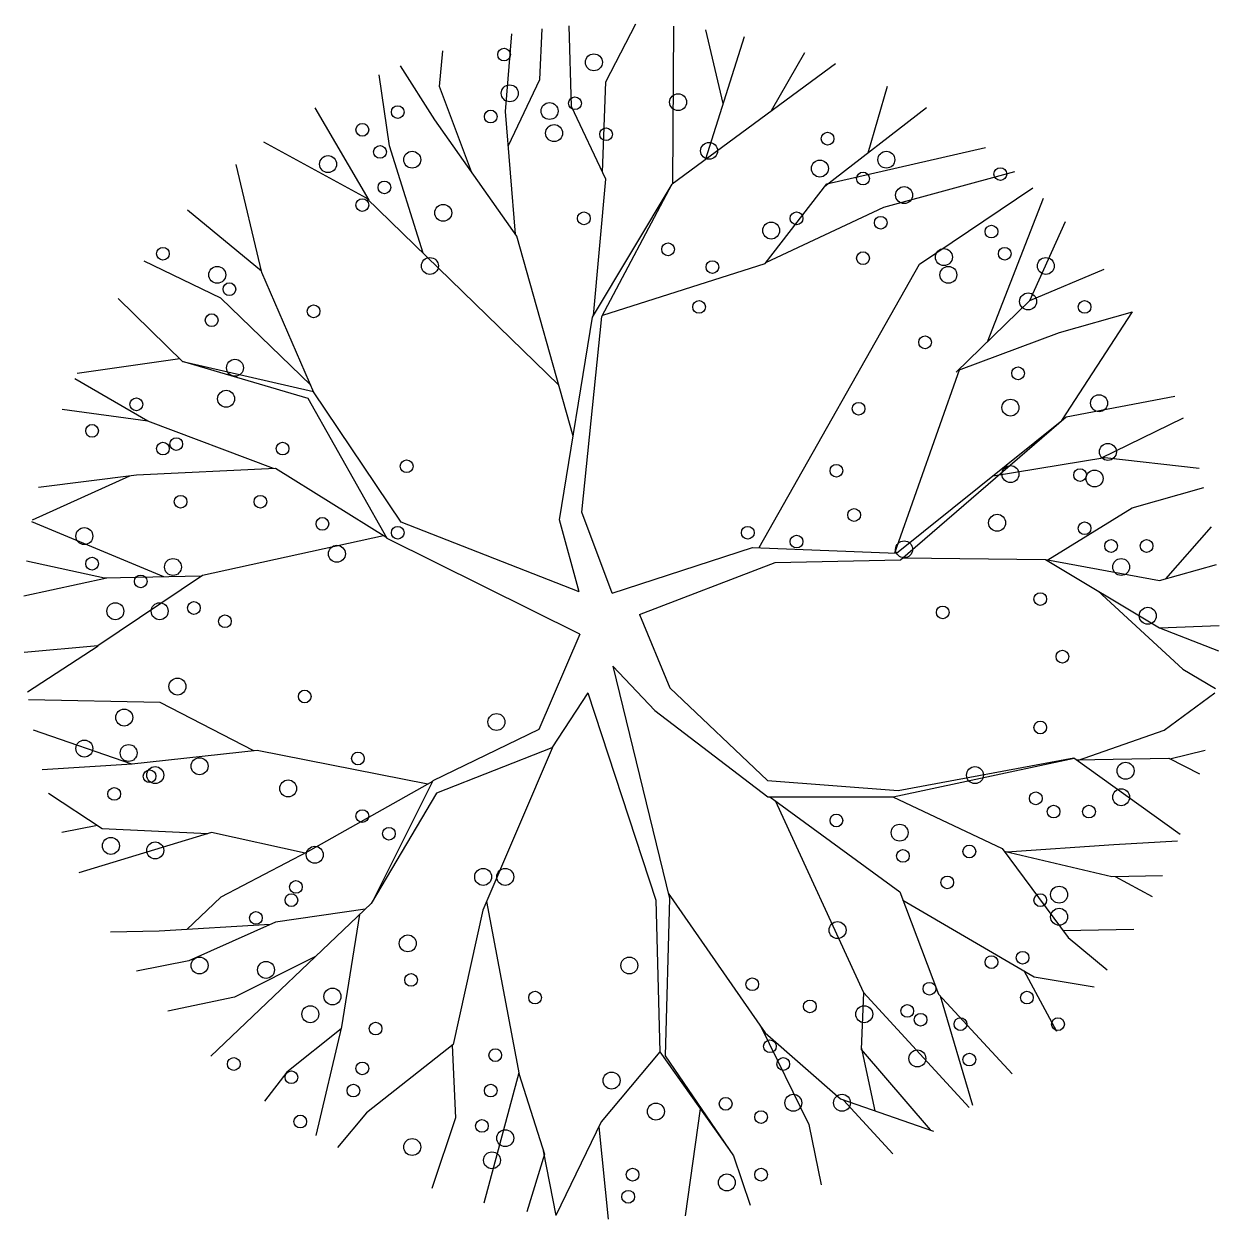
# Model space of a CAD drawing. Extents: x -1.33 to 1.45, y -1.34 to 1.44.
import ezdxf

# ---------------------------------------------------------------- set-up
doc = ezdxf.new("R2010")
doc.units = 0
doc.header["$MEASUREMENT"] = 0
doc.layers.get('0').update_dxf_attribs({"linetype": 'CONTINUOUS'})
doc.layers.add('MOLHO', color=72, linetype='CONTINUOUS')

# ---------------------------------------------------------------- blocks, each defined once
blk = doc.blocks.new('ARV2')
for p, q in [((-0.2373, 1.1829), (-0.2225, 1.3637)), ((-0.1578, 1.257), (-0.1527, 1.3748)), ((-0.0838, 1.1949), (-0.0893, 1.3818)), ((-0.0041, 1.2517), (0.0652, 1.3867)), ((0.1516, 1.0159), (0.1542, 1.3817)), ((0.2689, 1.2015), (0.2282, 1.3731)), ((0.2283, 1.0726), (0.3179, 1.3573)), ((-0.3909, 1.2411), (-0.3833, 1.3238)), ((0.381, 1.1852), (0.4584, 1.3199)), ((-0.4018, 1.1632), (-0.4817, 1.2889)), ((0.1502, 1.0149), (0.5295, 1.2948)), ((-0.5075, 1.1034), (-0.5313, 1.2681)), ((-0.2309, 1.1035), (-0.1578, 1.257)), ((-0.0119, 1.0415), (-0.0041, 1.2517)), ((-0.3168, 1.0429), (-0.3909, 1.2411)), ((0.6057, 1.087), (0.6506, 1.2417)), ((-0.555, 0.9763), (-0.6799, 1.1913)), ((-0.2142, 0.8976), (-0.2373, 1.1829)), ((-0.0044, 1.0255), (-0.0838, 1.1949)), ((0.505, 1.0089), (0.7413, 1.1923)), ((-0.211, 0.8931), (-0.4018, 1.1632)), ((-0.5605, 0.9816), (-0.7996, 1.1113)), ((-0.429, 0.8534), (-0.5075, 1.1034)), ((0.5096, 1.0149), (0.8789, 1.099)), ((-0.8045, 0.8084), (-0.8643, 1.06)), ((0.6423, 0.9604), (0.9471, 1.0431)), ((-0.0352, 0.7049), (0.1498, 1.0141)), ((-0.0333, 0.7081), (-0.0044, 1.0255)), ((-0.0132, 0.7058), (0.1502, 1.0149)), ((0.3666, 0.8295), (0.5096, 1.0149)), ((0.7249, 0.8277), (0.9887, 1.0052)), ((-0.1139, 0.5463), (-0.5605, 0.9816)), ((0.8831, 0.647), (1.0133, 0.9813)), ((-0.8053, 0.8119), (-0.9773, 0.9534)), ((0.3679, 0.8313), (0.6423, 0.9604)), ((0.9815, 0.7433), (1.0649, 0.9269)), ((-0.0806, 0.4274), (-0.211, 0.8931)), ((-0.8996, 0.7486), (-1.078, 0.8347)), ((-0.6832, 0.529), (-0.8045, 0.8084)), ((-0.0116, 0.7088), (0.3666, 0.8295)), ((0.3525, 0.1685), (0.7249, 0.8277)), ((0.9815, 0.7433), (1.1547, 0.8163)), ((-0.9879, 0.6008), (-1.1386, 0.7476)), ((-0.6906, 0.5461), (-0.8996, 0.7486)), ((0.8108, 0.5763), (0.9815, 0.7433)), ((-0.1124, 0.2333), (-0.0352, 0.7049)), ((-0.0599, 0.2508), (-0.0132, 0.7058)), ((1.0504, 0.6692), (1.2206, 0.7173)), ((1.0565, 0.4638), (1.2209, 0.7168)), ((0.8155, 0.5809), (1.0504, 0.6692)), ((-0.9949, 0.6076), (-1.2336, 0.5734)), ((-0.6968, 0.5157), (-0.9889, 0.6017)), ((-0.6844, 0.5308), (-0.9879, 0.6008)), ((-1.0692, 0.4626), (-1.2391, 0.5611)), ((0.8183, 0.5836), (0.6668, 0.1557)), ((-0.4801, 0.2275), (-0.6844, 0.5308)), ((-0.5129, 0.1895), (-0.6968, 0.5157)), ((1.0665, 0.4725), (1.3193, 0.5209)), ((-1.0692, 0.4626), (-1.2685, 0.4896)), ((-0.7768, 0.3527), (-1.0692, 0.4626)), ((0.6714, 0.1556), (1.0565, 0.4638)), ((0.6813, 0.14), (1.0665, 0.4725)), ((1.1469, 0.3764), (1.3388, 0.4702)), ((0.8965, 0.3357), (1.1563, 0.3779)), ((1.1563, 0.3779), (1.3755, 0.353)), ((-1.1122, 0.335), (-1.3387, 0.2322)), ((-1.0959, 0.337), (-1.3235, 0.3081)), ((-0.7727, 0.3529), (-1.0959, 0.337)), ((-0.5139, 0.1913), (-0.7727, 0.3529)), ((1.2199, 0.2614), (1.3865, 0.3084)), ((0.0107, 0.0623), (-0.0599, 0.2508)), ((1.0239, 0.1397), (1.2199, 0.2614)), ((-1.0319, 0.1002), (-1.3393, 0.2287)), ((-0.0659, 0.0657), (-0.4801, 0.2275)), ((-0.0659, 0.0657), (-0.1124, 0.2333)), ((-0.5212, 0.1958), (-0.9423, 0.104)), ((1.2982, 0.0961), (1.4043, 0.2172)), ((-0.065, -0.0325), (-0.5129, 0.1895)), ((0.0107, 0.0623), (0.337, 0.1691)), ((0.337, 0.1691), (0.6714, 0.1556)), ((0.3895, 0.1341), (0.6813, 0.14)), ((0.6867, 0.1447), (1.0183, 0.1411)), ((1.0183, 0.1411), (1.2833, -0.0178)), ((1.0192, 0.1406), (1.2835, 0.0919)), ((-1.1699, 0.0972), (-1.3517, 0.1371)), ((0.0738, 0.013), (0.3895, 0.1341)), ((1.2835, 0.0919), (1.4156, 0.1295)), ((-1.1646, 0.0973), (-1.3576, 0.0554)), ((-0.9423, 0.104), (-1.186, -0.0601)), ((-0.9452, 0.102), (-1.1699, 0.0972)), ((1.1399, 0.0682), (1.3374, -0.1146)), ((0.0738, 0.013), (0.1444, -0.1575)), ((1.2833, -0.0178), (1.4219, -0.0125)), ((1.2835, -0.0178), (1.4202, -0.0719)), ((-0.065, -0.0325), (-0.1603, -0.2546)), ((-1.186, -0.0601), (-1.3569, -0.0758)), ((-1.1851, -0.0608), (-1.3491, -0.1674)), ((0.0119, -0.1075), (0.144, -0.648)), ((0.0119, -0.1075), (0.1093, -0.21)), ((1.3374, -0.1146), (1.4132, -0.1589)), ((0.1444, -0.1575), (0.372, -0.3733)), ((-1.0403, -0.1915), (-1.3468, -0.1859)), ((-0.8225, -0.3045), (-1.0403, -0.1915)), ((-0.046, -0.1689), (-0.13, -0.2975)), ((-0.046, -0.1689), (0.1119, -0.6515)), ((1.2939, -0.2561), (1.412, -0.169)), ((0.1093, -0.21), (0.3727, -0.411)), ((-1.1065, -0.3355), (-1.3356, -0.2563)), ((-0.1603, -0.2546), (-0.4067, -0.3743)), ((1.0926, -0.3269), (1.2939, -0.2561)), ((-0.8151, -0.3037), (-1.1065, -0.3355)), ((-0.4185, -0.3816), (-0.8151, -0.3037)), ((-0.13, -0.2975), (-0.3984, -0.4025)), ((-0.1269, -0.2927), (-0.2905, -0.6744)), ((1.3071, -0.3224), (1.3894, -0.3024)), ((0.6636, -0.411), (1.0848, -0.3214)), ((0.6755, -0.3967), (1.084, -0.3208)), ((1.084, -0.3208), (1.331, -0.4979)), ((1.0899, -0.3251), (1.3047, -0.3211)), ((1.3047, -0.3211), (1.376, -0.3574)), ((-1.106, -0.3355), (-1.3154, -0.348)), ((-0.4071, -0.3752), (-0.7038, -0.5421)), ((-0.4067, -0.3743), (-0.5449, -0.6502)), ((0.372, -0.3733), (0.6755, -0.3967)), ((-1.1752, -0.4853), (-1.3, -0.4035)), ((-0.3984, -0.4025), (-0.5502, -0.6591)), ((0.3727, -0.411), (0.6636, -0.411)), ((0.3772, -0.411), (0.6792, -0.6321)), ((0.6633, -0.411), (0.9177, -0.5315)), ((0.3893, -0.4199), (0.5947, -0.8666)), ((-1.1866, -0.4778), (-1.2694, -0.4938)), ((-0.9211, -0.4944), (-1.2301, -0.5876)), ((-0.9295, -0.4969), (-1.1752, -0.4853)), ((-0.7038, -0.5421), (-0.9211, -0.4944)), ((0.9283, -0.539), (1.1775, -0.5224)), ((1.1775, -0.5224), (1.3249, -0.5135)), ((-0.698, -0.5388), (-0.8996, -0.6442)), ((0.9177, -0.5315), (1.0713, -0.738)), ((0.9222, -0.5376), (1.1722, -0.5965)), ((1.1722, -0.5965), (1.29, -0.5943)), ((1.1802, -0.5964), (1.2661, -0.6428)), ((0.141, -0.6355), (0.3666, -0.9604)), ((0.6792, -0.6321), (0.7693, -0.8704)), ((-0.8996, -0.6442), (-0.9787, -0.7198)), ((-0.5502, -0.6591), (-0.923, -1.0142)), ((-0.282, -0.6545), (-0.2055, -1.0572)), ((0.1119, -0.6515), (0.1212, -1.0043)), ((0.144, -0.648), (0.1334, -1.0134)), ((0.6865, -0.6515), (0.9921, -0.8295)), ((-0.5643, -0.6725), (-0.7725, -0.7024)), ((-0.5775, -0.6851), (-0.6188, -0.946)), ((-0.2905, -0.6744), (-0.3594, -0.9869)), ((-0.7852, -0.7081), (-1.0427, -0.7236)), ((-0.7725, -0.7024), (-0.9738, -0.7924)), ((1.0594, -0.722), (1.2234, -0.7193)), ((-1.0427, -0.7236), (-1.1562, -0.7261)), ((1.0713, -0.738), (1.1614, -0.8136)), ((-0.9738, -0.7924), (-1.0958, -0.817)), ((-0.6808, -0.7835), (-0.8678, -0.8772)), ((0.9677, -0.8153), (1.0438, -0.9564)), ((0.9921, -0.8295), (1.1317, -0.8534)), ((-0.8678, -0.8772), (-1.0226, -0.9099)), ((0.5947, -0.8666), (0.5894, -0.999)), ((0.5947, -0.8666), (0.8404, -1.1341)), ((0.7693, -0.8704), (0.9406, -1.0553)), ((0.773, -0.8744), (0.8483, -1.1284)), ((-0.62, -0.951), (-0.746, -1.0519)), ((-0.6188, -0.946), (-0.6784, -1.1987)), ((0.3572, -0.9469), (0.4675, -1.1737)), ((0.3666, -0.9604), (0.5414, -1.114)), ((-0.3594, -0.9869), (-0.5607, -1.1458)), ((-0.3618, -0.9888), (-0.3538, -1.1579)), ((0.5894, -0.999), (0.7496, -1.1859)), ((0.5896, -0.9937), (0.6213, -1.1416)), ((0.1212, -1.0043), (-0.0149, -1.1669)), ((0.1212, -1.0043), (0.2824, -1.2318)), ((0.1334, -1.0134), (0.2924, -1.2464)), ((-0.746, -1.0519), (-0.7978, -1.1192)), ((-0.2063, -1.0531), (-0.2881, -1.3564)), ((-0.2055, -1.0572), (-0.1472, -1.2426)), ((0.2151, -1.1368), (0.1802, -1.3857)), ((0.5414, -1.114), (0.7579, -1.1888)), ((0.5485, -1.1164), (0.6633, -1.2418)), ((-0.5607, -1.1458), (-0.6282, -1.2271)), ((-0.3538, -1.1579), (-0.4086, -1.3221)), ((-0.0149, -1.1669), (-0.1205, -1.3853)), ((-0.0207, -1.1789), (0.0009, -1.3933)), ((0.4675, -1.1737), (0.4963, -1.3137)), ((-0.1472, -1.2426), (-0.1881, -1.3762)), ((-0.1497, -1.2347), (-0.1205, -1.3853)), ((0.2924, -1.2464), (0.3314, -1.3609))]:
    blk.add_line(p, q)
for centre, radius in [((-0.2408, 1.3154), 0.0148), ((-0.032, 1.2973), 0.0197), ((-0.2278, 1.2252), 0.0197), ((0.1638, 1.2046), 0.0197), ((-0.4881, 1.1815), 0.0148), ((-0.135, 1.184), 0.0197), ((-0.076, 1.2021), 0.0148), ((-0.2718, 1.1712), 0.0148), ((-0.5706, 1.1403), 0.0148), ((-0.1247, 1.1326), 0.0197), ((-0.0038, 1.13), 0.0148), ((0.5114, 1.1197), 0.0148), ((-0.5294, 1.0888), 0.0148), ((-0.4545, 1.0708), 0.0197), ((0.2359, 1.0914), 0.0197), ((0.6481, 1.0708), 0.0197), ((-0.6503, 1.0605), 0.0197), ((0.4935, 1.0502), 0.0197), ((0.5938, 1.027), 0.0148), ((0.9132, 1.0373), 0.0148), ((-0.5191, 1.0064), 0.0148), ((0.6893, 0.9884), 0.0197), ((-0.5706, 0.9653), 0.0148), ((-0.3824, 0.9472), 0.0197), ((-0.0554, 0.9344), 0.0148), ((0.4392, 0.9344), 0.0148), ((0.3802, 0.906), 0.0197), ((0.635, 0.9241), 0.0148), ((0.8926, 0.9035), 0.0148), ((-1.0343, 0.852), 0.0148), ((0.1404, 0.8623), 0.0148), ((0.782, 0.8442), 0.0197), ((0.9235, 0.852), 0.0148), ((-0.4133, 0.8236), 0.0197), ((0.2435, 0.8211), 0.0148), ((0.5938, 0.8417), 0.0148), ((1.019, 0.8236), 0.0197), ((-0.9079, 0.803), 0.0197), ((0.7923, 0.803), 0.0197), ((-0.8797, 0.7696), 0.0148), ((0.9778, 0.7412), 0.0197), ((-0.6839, 0.7181), 0.0148), ((0.2125, 0.7284), 0.0148), ((1.109, 0.7284), 0.0148), ((-0.9209, 0.6975), 0.0148), ((0.7381, 0.646), 0.0148), ((-0.8667, 0.5868), 0.0197), ((0.9545, 0.5739), 0.0148), ((-0.8873, 0.5147), 0.0197), ((-1.0961, 0.5018), 0.0148), ((0.5835, 0.4915), 0.0148), ((0.9366, 0.4941), 0.0197), ((1.1427, 0.5044), 0.0197), ((-1.1991, 0.4401), 0.0148), ((-1.0034, 0.4092), 0.0148), ((-1.0343, 0.3989), 0.0148), ((-0.7561, 0.3989), 0.0148), ((1.1633, 0.3911), 0.0197), ((-0.4675, 0.3577), 0.0148), ((0.532, 0.3474), 0.0148), ((0.9366, 0.3396), 0.0197), ((1.0987, 0.3371), 0.0148), ((1.1324, 0.3293), 0.0197), ((-0.9931, 0.2753), 0.0148), ((-0.8076, 0.2753), 0.0148), ((0.5732, 0.2444), 0.0148), ((-0.6633, 0.2238), 0.0148), ((0.9057, 0.2263), 0.0197), ((1.109, 0.2135), 0.0148), ((-1.217, 0.1954), 0.0197), ((-0.4881, 0.2032), 0.0148), ((0.3259, 0.2032), 0.0148), ((0.4392, 0.1826), 0.0148), ((-0.6297, 0.1542), 0.0197), ((0.6893, 0.1645), 0.0197), ((1.1708, 0.1723), 0.0148), ((1.2533, 0.1723), 0.0148), ((-1.1991, 0.1311), 0.0148), ((-1.0109, 0.1234), 0.0197), ((1.1942, 0.1234), 0.0197), ((-1.0858, 0.0899), 0.0148), ((1.006, 0.0487), 0.0148), ((-1.1449, 0.0204), 0.0197), ((-1.0418, 0.0204), 0.0197), ((-0.9621, 0.0281), 0.0148), ((0.7793, 0.0178), 0.0148), ((1.256, 0.0101), 0.0197), ((-0.89, -0.0028), 0.0148), ((1.0575, -0.0851), 0.0148), ((-1.0006, -0.1547), 0.0197), ((-0.7045, -0.1778), 0.0148), ((-1.1243, -0.2268), 0.0197), ((-0.2587, -0.2371), 0.0197), ((1.006, -0.2499), 0.0148), ((-1.217, -0.2989), 0.0197), ((-1.114, -0.3092), 0.0197), ((-0.9491, -0.3401), 0.0197), ((-0.5809, -0.322), 0.0148), ((1.2045, -0.3504), 0.0197), ((-1.0652, -0.3632), 0.0148), ((-1.0521, -0.3607), 0.0197), ((0.8542, -0.3607), 0.0197), ((-0.743, -0.3916), 0.0197), ((-1.1476, -0.4044), 0.0148), ((0.9957, -0.4147), 0.0148), ((1.1942, -0.4121), 0.0197), ((-0.5706, -0.4559), 0.0148), ((1.0369, -0.4456), 0.0148), ((1.1193, -0.4456), 0.0148), ((0.532, -0.4662), 0.0148), ((-0.5087, -0.4971), 0.0148), ((0.679, -0.4945), 0.0197), ((-1.1552, -0.5254), 0.0197), ((-1.0521, -0.5357), 0.0197), ((-0.6812, -0.546), 0.0197), ((0.8411, -0.5383), 0.0148), ((0.6865, -0.5486), 0.0148), ((-0.2896, -0.5975), 0.0197), ((-0.2381, -0.5975), 0.0197), ((-0.7251, -0.6206), 0.0148), ((0.7896, -0.6103), 0.0148), ((-0.7354, -0.6515), 0.0148), ((1.006, -0.6515), 0.0148), ((1.0499, -0.6387), 0.0197), ((-0.8179, -0.6927), 0.0148), ((1.0499, -0.6902), 0.0197), ((0.5347, -0.7211), 0.0197), ((-0.4648, -0.752), 0.0197), ((0.9648, -0.7854), 0.0148), ((-0.9491, -0.8035), 0.0197), ((-0.7945, -0.8138), 0.0197), ((0.0504, -0.8035), 0.0197), ((0.8926, -0.7957), 0.0148), ((-0.4572, -0.8369), 0.0148), ((0.3362, -0.8472), 0.0148), ((-0.64, -0.8756), 0.0197), ((0.7484, -0.8575), 0.0148), ((-0.1687, -0.8781), 0.0148), ((0.4702, -0.8987), 0.0148), ((0.9751, -0.8781), 0.0148), ((-0.6915, -0.9168), 0.0197), ((0.5966, -0.9168), 0.0197), ((0.6968, -0.909), 0.0148), ((0.7278, -0.9296), 0.0148), ((-0.5397, -0.9502), 0.0148), ((0.8205, -0.9399), 0.0148), ((1.0472, -0.9399), 0.0148), ((-0.2614, -1.012), 0.0148), ((0.3774, -0.9914), 0.0148), ((0.7202, -1.0197), 0.0197), ((-0.8694, -1.0326), 0.0148), ((-0.5706, -1.0429), 0.0148), ((0.4083, -1.0326), 0.0148), ((0.8411, -1.0223), 0.0148), ((-0.7354, -1.0635), 0.0148), ((0.0092, -1.0712), 0.0197), ((-0.5912, -1.0944), 0.0148), ((-0.2718, -1.0944), 0.0148), ((0.2744, -1.1252), 0.0148), ((0.4317, -1.1227), 0.0197), ((0.545, -1.1227), 0.0197), ((0.1123, -1.1433), 0.0197), ((-0.7148, -1.1664), 0.0148), ((-0.2924, -1.1767), 0.0148), ((0.3568, -1.1561), 0.0148), ((-0.2381, -1.2051), 0.0197), ((-0.4545, -1.2257), 0.0197), ((-0.269, -1.2566), 0.0197), ((0.058, -1.29), 0.0148), ((0.3568, -1.29), 0.0148), ((0.2771, -1.3081), 0.0197), ((0.0477, -1.3415), 0.0148)]:
    blk.add_circle(centre, radius)

msp = doc.modelspace()

# ---------------------------------------------------------------- block references
at = {"layer": 'MOLHO'}
msp.add_blockref('ARV2', (0.029, 0.0525), dxfattribs=at)

doc.saveas('drawing.dxf')
